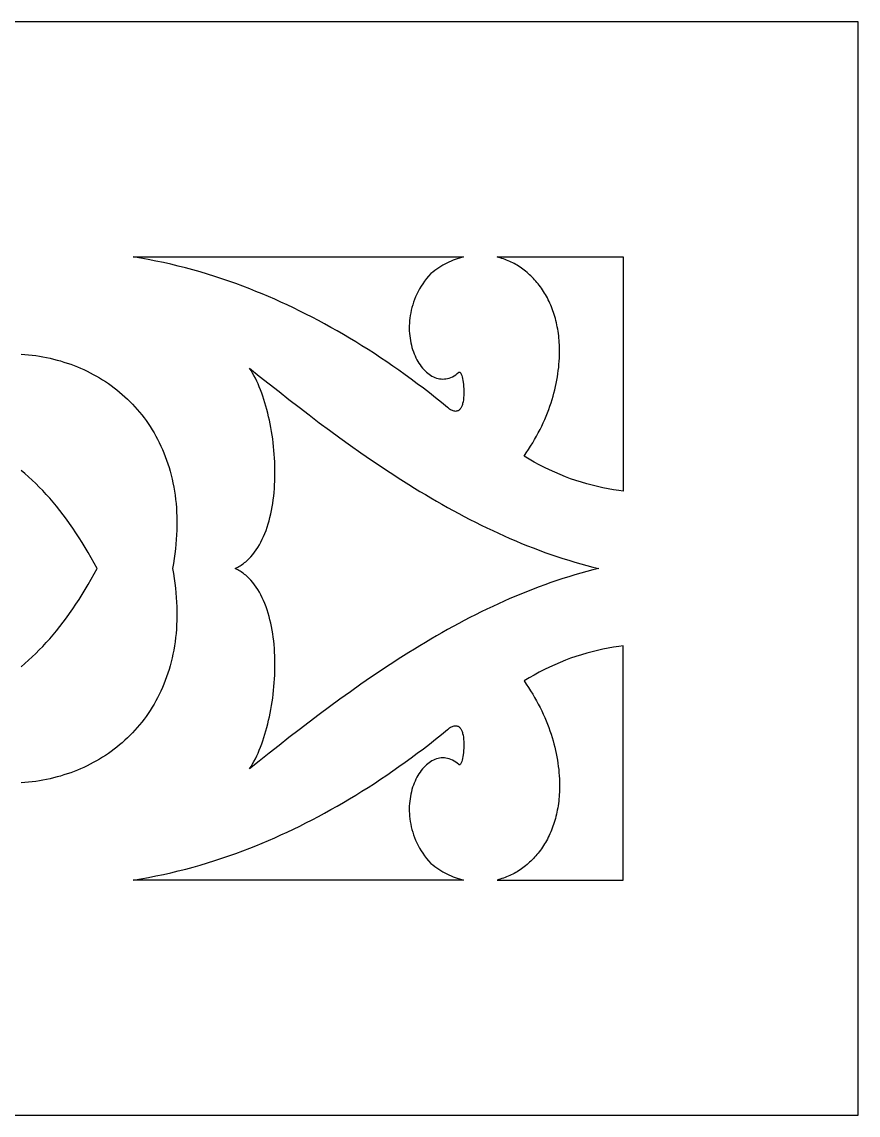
# Model space of a CAD drawing. Extents: x -153 to 47, y 145 to 238.
# Drawn here: x -23.8 to 47.4, y 144.8 to 237.8 of the extents above; entities that cross this region are included whole.
import ezdxf

# ---------------------------------------------------------------- set-up
doc = ezdxf.new("R2010")
doc.units = 0
doc.header["$MEASUREMENT"] = 0
doc.layers.add('LAYER_1', color=18, linetype='CONTINUOUS')

msp = doc.modelspace()

# ---------------------------------------------------------------- linework, layer by layer
at = {"layer": 'LAYER_1'}
for points in [[(-152.609, 144.774), (47.391, 144.774), (47.391, 237.774), (-152.609, 237.774)], [(13.632, 217.728), (13.454, 217.676), (13.276, 217.62), (13.098, 217.557), (12.921, 217.489), (12.744, 217.416), (12.567, 217.336), (12.392, 217.251), (12.217, 217.16), (12.042, 217.064), (11.869, 216.962), (11.697, 216.853), (11.525, 216.739), (11.355, 216.619), (11.186, 216.493), (11.018, 216.361), (10.833, 216.15), (10.659, 215.936), (10.495, 215.72), (10.342, 215.501), (10.2, 215.281), (10.068, 215.059), (9.946, 214.835), (9.834, 214.611), (9.731, 214.385), (9.638, 214.159), (9.554, 213.933), (9.48, 213.706), (9.414, 213.48), (9.357, 213.253), (9.309, 213.028), (9.269, 212.803), (9.237, 212.579), (9.213, 212.357), (9.197, 212.137), (9.188, 211.918), (9.187, 211.701), (9.193, 211.487), (9.206, 211.276), (9.226, 211.067), (9.253, 210.861), (9.285, 210.659), (9.325, 210.46), (9.37, 210.266), (9.421, 210.075), (9.478, 209.889), (9.54, 209.707), (9.607, 209.531), (9.68, 209.359), (9.757, 209.193), (9.84, 209.033), (9.926, 208.878), (10.017, 208.729), (10.112, 208.587), (10.212, 208.452), (10.314, 208.323), (10.421, 208.202), (10.531, 208.088), (10.644, 207.982), (10.76, 207.883), (10.878, 207.793), (11, 207.711), (11.123, 207.638), (11.249, 207.574), (11.377, 207.519), (11.507, 207.473), (11.639, 207.437), (11.772, 207.411), (11.906, 207.395), (12.041, 207.389), (12.177, 207.394), (12.314, 207.41), (12.451, 207.438), (12.589, 207.476), (12.727, 207.526), (12.865, 207.589), (13.002, 207.663), (13.139, 207.75), (13.275, 207.849), (13.411, 207.962), (13.431, 207.976), (13.452, 207.983), (13.473, 207.982), (13.494, 207.974), (13.514, 207.959), (13.535, 207.938), (13.556, 207.911), (13.576, 207.877), (13.615, 207.794), (13.653, 207.69), (13.689, 207.567), (13.722, 207.428), (13.751, 207.275), (13.778, 207.11), (13.8, 206.936), (13.817, 206.754), (13.829, 206.568), (13.836, 206.378), (13.837, 206.187), (13.831, 205.998), (13.818, 205.813), (13.797, 205.633), (13.769, 205.462), (13.731, 205.301), (13.71, 205.224), (13.685, 205.152), (13.659, 205.083), (13.63, 205.018), (13.598, 204.957), (13.564, 204.901), (13.527, 204.849), (13.488, 204.803), (13.446, 204.762), (13.401, 204.726), (13.353, 204.696), (13.302, 204.673), (13.249, 204.656), (13.192, 204.646), (13.132, 204.642), (13.069, 204.646), (13.003, 204.658), (12.933, 204.677), (12.86, 204.704), (12.784, 204.74), (12.704, 204.784), (12.621, 204.838), (12.534, 204.9), (12.444, 204.972), (11.933, 205.39), (11.42, 205.801), (10.906, 206.206), (10.391, 206.604), (9.874, 206.996), (9.355, 207.38), (8.836, 207.759), (8.315, 208.131), (7.792, 208.496), (7.269, 208.854), (6.745, 209.206), (6.219, 209.552), (5.693, 209.89), (5.166, 210.223), (4.638, 210.548), (4.11, 210.867), (3.58, 211.179), (3.05, 211.485), (2.52, 211.784), (1.989, 212.076), (1.458, 212.361), (0.927, 212.64), (0.395, 212.912), (-0.137, 213.178), (-0.669, 213.437), (-1.201, 213.689), (-1.733, 213.935), (-2.265, 214.173), (-2.797, 214.405), (-3.328, 214.631), (-3.859, 214.85), (-4.39, 215.062), (-4.974, 215.286), (-5.564, 215.505), (-6.16, 215.717), (-6.762, 215.923), (-7.369, 216.121), (-7.981, 216.313), (-8.597, 216.497), (-9.218, 216.673), (-9.844, 216.841), (-10.473, 217.001), (-11.105, 217.152), (-11.741, 217.295), (-12.38, 217.429), (-13.021, 217.553), (-13.665, 217.668), (-14.311, 217.774), (13.811, 217.774)], [(27.391, 217.774), (27.391, 197.855), (27.025, 197.901), (26.571, 197.969), (26.115, 198.048), (25.659, 198.138), (25.203, 198.24), (24.746, 198.352), (24.289, 198.476), (23.833, 198.611), (23.378, 198.757), (22.925, 198.915), (22.473, 199.083), (22.023, 199.263), (21.575, 199.455), (21.13, 199.657), (20.688, 199.871), (20.25, 200.096), (19.815, 200.333), (19.384, 200.581), (18.958, 200.84), (19.152, 201.124), (19.34, 201.407), (19.52, 201.691), (19.694, 201.975), (19.86, 202.259), (20.02, 202.543), (20.173, 202.827), (20.319, 203.11), (20.458, 203.394), (20.591, 203.677), (20.717, 203.959), (20.837, 204.242), (20.951, 204.523), (21.058, 204.804), (21.159, 205.085), (21.254, 205.364), (21.342, 205.643), (21.425, 205.921), (21.501, 206.198), (21.572, 206.474), (21.637, 206.749), (21.696, 207.022), (21.749, 207.295), (21.796, 207.566), (21.838, 207.835), (21.875, 208.104), (21.905, 208.37), (21.931, 208.635), (21.951, 208.898), (21.966, 209.16), (21.975, 209.419), (21.98, 209.677), (21.98, 209.883), (21.976, 210.087), (21.968, 210.288), (21.957, 210.488), (21.943, 210.685), (21.926, 210.88), (21.905, 211.072), (21.881, 211.263), (21.854, 211.451), (21.823, 211.637), (21.79, 211.82), (21.753, 212.002), (21.713, 212.181), (21.67, 212.357), (21.625, 212.531), (21.576, 212.703), (21.525, 212.872), (21.47, 213.039), (21.413, 213.204), (21.354, 213.366), (21.291, 213.525), (21.226, 213.682), (21.158, 213.837), (21.088, 213.989), (21.015, 214.138), (20.94, 214.285), (20.862, 214.429), (20.782, 214.57), (20.699, 214.709), (20.614, 214.846), (20.527, 214.979), (20.438, 215.11), (20.347, 215.238), (20.253, 215.364), (20.157, 215.487), (20.059, 215.607), (19.96, 215.724), (19.858, 215.838), (19.754, 215.95), (19.649, 216.059), (19.541, 216.165), (19.432, 216.268), (19.321, 216.368), (19.209, 216.465), (19.094, 216.559), (18.978, 216.651), (18.861, 216.739), (18.742, 216.825), (18.621, 216.907), (18.499, 216.987), (18.376, 217.063), (18.251, 217.137), (18.125, 217.207), (17.998, 217.274), (17.869, 217.338), (17.74, 217.399), (17.609, 217.457), (17.477, 217.512), (17.344, 217.564), (17.21, 217.612), (17.075, 217.657), (16.939, 217.699), (16.802, 217.738), (16.664, 217.774)], [(-3.574, 207.648), (-2.738, 206.982), (-1.896, 206.317), (-1.047, 205.653), (-0.193, 204.991), (0.668, 204.332), (1.535, 203.678), (2.409, 203.028), (3.289, 202.385), (4.175, 201.748), (5.068, 201.119), (5.967, 200.498), (6.873, 199.887), (7.328, 199.585), (7.785, 199.286), (8.244, 198.99), (8.704, 198.696), (9.166, 198.406), (9.629, 198.119), (10.094, 197.835), (10.56, 197.555), (11.029, 197.278), (11.499, 197.005), (11.97, 196.735), (12.443, 196.469), (12.918, 196.207), (13.394, 195.95), (13.872, 195.696), (14.352, 195.447), (14.833, 195.202), (15.316, 194.961), (15.801, 194.725), (16.287, 194.494), (16.775, 194.268), (17.265, 194.047), (17.756, 193.831), (18.249, 193.62), (18.744, 193.414), (19.24, 193.214), (19.738, 193.019), (20.237, 192.83), (20.739, 192.646), (21.242, 192.469), (21.746, 192.297), (22.253, 192.132), (22.761, 191.972), (23.27, 191.819), (23.782, 191.673), (24.295, 191.533), (24.809, 191.4), (25.326, 191.273), (24.809, 191.146), (24.295, 191.013), (23.782, 190.872), (23.27, 190.726), (22.761, 190.573), (22.253, 190.413), (21.746, 190.248), (21.242, 190.076), (20.739, 189.898), (20.237, 189.715), (19.738, 189.525), (19.24, 189.331), (18.744, 189.13), (18.249, 188.924), (17.756, 188.713), (17.265, 188.497), (16.775, 188.275), (16.287, 188.049), (15.801, 187.818), (15.316, 187.582), (14.833, 187.342), (14.352, 187.097), (13.872, 186.847), (13.394, 186.593), (12.918, 186.336), (12.443, 186.074), (11.97, 185.808), (11.499, 185.538), (11.029, 185.265), (10.56, 184.988), (10.094, 184.707), (9.629, 184.424), (9.166, 184.136), (8.704, 183.846), (8.244, 183.553), (7.785, 183.257), (7.328, 182.958), (6.873, 182.656), (5.967, 182.045), (5.068, 181.424), (4.175, 180.795), (3.289, 180.158), (2.409, 179.515), (1.535, 178.866), (0.668, 178.211), (-0.193, 177.553), (-1.047, 176.892), (-1.896, 176.228), (-2.738, 175.563), (-3.574, 174.898), (-4.403, 174.233), (-4.275, 174.434), (-4.15, 174.645), (-4.029, 174.864), (-3.91, 175.092), (-3.796, 175.328), (-3.684, 175.571), (-3.576, 175.822), (-3.472, 176.08), (-3.372, 176.345), (-3.275, 176.617), (-3.182, 176.894), (-3.093, 177.177), (-3.008, 177.466), (-2.928, 177.759), (-2.851, 178.057), (-2.778, 178.36), (-2.71, 178.666), (-2.646, 178.976), (-2.586, 179.29), (-2.531, 179.606), (-2.481, 179.926), (-2.435, 180.247), (-2.394, 180.57), (-2.357, 180.895), (-2.326, 181.222), (-2.299, 181.549), (-2.278, 181.876), (-2.261, 182.204), (-2.249, 182.532), (-2.243, 182.86), (-2.242, 183.186), (-2.246, 183.512), (-2.256, 183.836), (-2.271, 184.158), (-2.292, 184.478), (-2.318, 184.795), (-2.35, 185.11), (-2.388, 185.421), (-2.432, 185.729), (-2.481, 186.033), (-2.537, 186.333), (-2.598, 186.628), (-2.666, 186.918), (-2.74, 187.203), (-2.82, 187.483), (-2.906, 187.756), (-2.999, 188.024), (-3.099, 188.284), (-3.205, 188.538), (-3.317, 188.784), (-3.436, 189.023), (-3.562, 189.254), (-3.695, 189.476), (-3.835, 189.69), (-3.981, 189.894), (-4.135, 190.089), (-4.296, 190.275), (-4.464, 190.45), (-4.551, 190.534), (-4.639, 190.615), (-4.73, 190.694), (-4.822, 190.77), (-4.916, 190.843), (-5.012, 190.913), (-5.11, 190.98), (-5.209, 191.045), (-5.311, 191.106), (-5.414, 191.165), (-5.52, 191.22), (-5.627, 191.273), (-5.52, 191.325), (-5.414, 191.381), (-5.311, 191.439), (-5.209, 191.5), (-5.11, 191.565), (-5.012, 191.632), (-4.916, 191.702), (-4.822, 191.775), (-4.73, 191.851), (-4.639, 191.929), (-4.551, 192.01), (-4.464, 192.094), (-4.296, 192.269), (-4.135, 192.455), (-3.981, 192.65), (-3.835, 192.854), (-3.695, 193.068), (-3.562, 193.29), (-3.436, 193.521), (-3.317, 193.759), (-3.205, 194.006), (-3.099, 194.259), (-2.999, 194.52), (-2.906, 194.787), (-2.82, 195.061), (-2.74, 195.34), (-2.666, 195.625), (-2.598, 195.916), (-2.537, 196.211), (-2.481, 196.511), (-2.432, 196.815), (-2.388, 197.123), (-2.35, 197.434), (-2.318, 197.749), (-2.292, 198.067), (-2.271, 198.387), (-2.256, 198.709), (-2.246, 199.033), (-2.242, 199.359), (-2.243, 199.685), (-2.249, 200.013), (-2.261, 200.341), (-2.278, 200.669), (-2.299, 200.997), (-2.326, 201.324), (-2.357, 201.651), (-2.394, 201.976), (-2.435, 202.299), (-2.481, 202.621), (-2.531, 202.94), (-2.586, 203.256), (-2.646, 203.57), (-2.71, 203.88), (-2.778, 204.187), (-2.851, 204.49), (-2.928, 204.788), (-3.008, 205.081), (-3.093, 205.37), (-3.182, 205.653), (-3.275, 205.93), (-3.372, 206.202), (-3.472, 206.466), (-3.576, 206.725), (-3.684, 206.976), (-3.796, 207.219), (-3.91, 207.455), (-4.029, 207.683), (-4.15, 207.902), (-4.275, 208.112), (-4.403, 208.313)], [(27.391, 164.774), (27.391, 184.692), (27.025, 184.646), (26.571, 184.578), (26.115, 184.499), (25.659, 184.409), (25.203, 184.307), (24.746, 184.195), (24.289, 184.071), (23.833, 183.936), (23.378, 183.79), (22.925, 183.632), (22.473, 183.464), (22.023, 183.284), (21.575, 183.092), (21.13, 182.89), (20.688, 182.676), (20.25, 182.451), (19.815, 182.214), (19.384, 181.966), (18.958, 181.707), (19.152, 181.424), (19.34, 181.14), (19.52, 180.856), (19.694, 180.572), (19.86, 180.288), (20.02, 180.004), (20.173, 179.72), (20.319, 179.437), (20.458, 179.153), (20.591, 178.87), (20.717, 178.588), (20.837, 178.305), (20.951, 178.024), (21.058, 177.743), (21.159, 177.462), (21.254, 177.183), (21.342, 176.904), (21.425, 176.626), (21.501, 176.349), (21.572, 176.073), (21.637, 175.798), (21.696, 175.525), (21.749, 175.252), (21.796, 174.981), (21.838, 174.712), (21.875, 174.444), (21.905, 174.177), (21.931, 173.912), (21.951, 173.649), (21.966, 173.387), (21.975, 173.128), (21.98, 172.87), (21.98, 172.664), (21.976, 172.46), (21.968, 172.259), (21.957, 172.06), (21.943, 171.862), (21.926, 171.667), (21.905, 171.475), (21.881, 171.284), (21.854, 171.096), (21.823, 170.91), (21.79, 170.727), (21.753, 170.545), (21.713, 170.366), (21.67, 170.19), (21.625, 170.016), (21.576, 169.844), (21.525, 169.675), (21.47, 169.508), (21.413, 169.343), (21.354, 169.181), (21.291, 169.022), (21.226, 168.865), (21.158, 168.71), (21.088, 168.559), (21.015, 168.409), (20.94, 168.262), (20.862, 168.118), (20.782, 167.977), (20.699, 167.838), (20.614, 167.701), (20.527, 167.568), (20.438, 167.437), (20.347, 167.309), (20.253, 167.183), (20.157, 167.061), (20.059, 166.941), (19.96, 166.823), (19.858, 166.709), (19.754, 166.597), (19.649, 166.488), (19.541, 166.383), (19.432, 166.28), (19.321, 166.179), (19.209, 166.082), (19.094, 165.988), (18.978, 165.896), (18.861, 165.808), (18.742, 165.722), (18.621, 165.64), (18.499, 165.56), (18.376, 165.484), (18.251, 165.41), (18.125, 165.34), (17.998, 165.273), (17.869, 165.209), (17.74, 165.148), (17.609, 165.09), (17.477, 165.035), (17.344, 164.983), (17.21, 164.935), (17.075, 164.89), (16.939, 164.848), (16.802, 164.809), (16.664, 164.774)], [(13.192, 177.901), (13.249, 177.891), (13.302, 177.874), (13.353, 177.85), (13.401, 177.82), (13.446, 177.785), (13.488, 177.744), (13.527, 177.697), (13.564, 177.646), (13.598, 177.589), (13.63, 177.528), (13.659, 177.463), (13.685, 177.394), (13.71, 177.322), (13.731, 177.246), (13.769, 177.085), (13.797, 176.913), (13.818, 176.734), (13.831, 176.549), (13.837, 176.36), (13.836, 176.169), (13.829, 175.98), (13.817, 175.793), (13.8, 175.612), (13.778, 175.437), (13.751, 175.273), (13.722, 175.12), (13.689, 174.982), (13.653, 174.859), (13.615, 174.755), (13.576, 174.672), (13.556, 174.639), (13.535, 174.611), (13.514, 174.59), (13.494, 174.576), (13.473, 174.568), (13.452, 174.567), (13.431, 174.574), (13.411, 174.589), (13.275, 174.701), (13.139, 174.8), (13.002, 174.887), (12.865, 174.961), (12.727, 175.024), (12.589, 175.074), (12.451, 175.112), (12.314, 175.14), (12.177, 175.155), (12.041, 175.161), (11.906, 175.155), (11.772, 175.139), (11.639, 175.113), (11.507, 175.077), (11.377, 175.031), (11.249, 174.976), (11.123, 174.911), (11, 174.838), (10.878, 174.756), (10.76, 174.666), (10.644, 174.568), (10.531, 174.461), (10.421, 174.347), (10.314, 174.226), (10.212, 174.097), (10.112, 173.962), (10.017, 173.82), (9.926, 173.671), (9.84, 173.517), (9.757, 173.356), (9.68, 173.19), (9.607, 173.019), (9.54, 172.842), (9.478, 172.66), (9.421, 172.474), (9.37, 172.284), (9.325, 172.089), (9.285, 171.89), (9.253, 171.688), (9.226, 171.483), (9.206, 171.274), (9.193, 171.062), (9.187, 170.848), (9.188, 170.631), (9.197, 170.413), (9.213, 170.192), (9.237, 169.97), (9.269, 169.746), (9.309, 169.521), (9.357, 169.296), (9.414, 169.07), (9.48, 168.843), (9.554, 168.616), (9.638, 168.39), (9.731, 168.164), (9.834, 167.938), (9.946, 167.714), (10.068, 167.49), (10.2, 167.268), (10.342, 167.047), (10.495, 166.829), (10.659, 166.612), (10.833, 166.398), (11.018, 166.187), (11.186, 166.055), (11.355, 165.929), (11.525, 165.809), (11.696, 165.695), (11.868, 165.586), (12.041, 165.484), (12.215, 165.387), (12.39, 165.296), (12.565, 165.211), (12.741, 165.132), (12.918, 165.058), (13.095, 164.99), (13.272, 164.927), (13.45, 164.871), (13.628, 164.819), (13.806, 164.774), (-14.302, 164.774), (-13.657, 164.879), (-13.014, 164.994), (-12.373, 165.118), (-11.735, 165.252), (-11.1, 165.394), (-10.468, 165.545), (-9.839, 165.705), (-9.215, 165.872), (-8.594, 166.048), (-7.978, 166.232), (-7.367, 166.422), (-6.76, 166.62), (-6.159, 166.825), (-5.564, 167.037), (-4.974, 167.255), (-4.39, 167.479), (-3.859, 167.691), (-3.328, 167.91), (-2.797, 168.136), (-2.265, 168.368), (-1.733, 168.607), (-1.201, 168.853), (-0.669, 169.106), (-0.137, 169.365), (0.395, 169.631), (0.927, 169.903), (1.458, 170.182), (1.989, 170.468), (2.52, 170.761), (3.05, 171.06), (3.58, 171.366), (4.11, 171.678), (4.638, 171.998), (5.166, 172.323), (5.693, 172.656), (6.219, 172.995), (6.745, 173.34), (7.269, 173.693), (7.792, 174.051), (8.315, 174.417), (8.836, 174.789), (9.355, 175.167), (9.874, 175.552), (10.391, 175.944), (10.906, 176.342), (11.42, 176.747), (11.933, 177.158), (12.444, 177.576), (12.534, 177.648), (12.621, 177.71), (12.704, 177.763), (12.784, 177.807), (12.86, 177.843), (12.933, 177.87), (13.003, 177.889), (13.069, 177.901), (13.132, 177.904)]]:
    msp.add_lwpolyline(points, close=True, dxfattribs=at)
for points in [[(-23.836, 209.509), (-23.523, 209.486), (-23.212, 209.457), (-22.902, 209.421), (-22.594, 209.38), (-22.288, 209.333), (-21.984, 209.28), (-21.681, 209.221), (-21.381, 209.156), (-21.082, 209.086), (-20.786, 209.009), (-20.492, 208.927), (-20.201, 208.838), (-19.912, 208.744), (-19.625, 208.645), (-19.341, 208.539), (-19.06, 208.428), (-18.782, 208.311), (-18.506, 208.189), (-18.234, 208.06), (-17.965, 207.926), (-17.699, 207.787), (-17.436, 207.642), (-17.177, 207.491), (-16.922, 207.335), (-16.67, 207.174), (-16.421, 207.006), (-16.177, 206.834), (-15.936, 206.656), (-15.699, 206.472), (-15.467, 206.283), (-15.238, 206.089), (-15.014, 205.889), (-14.794, 205.684), (-14.579, 205.474), (-14.368, 205.258), (-14.162, 205.037), (-13.961, 204.811), (-13.764, 204.58), (-13.573, 204.343), (-13.386, 204.101), (-13.205, 203.854), (-13.028, 203.602), (-12.858, 203.345), (-12.692, 203.082), (-12.532, 202.815), (-12.378, 202.542), (-12.229, 202.264), (-12.086, 201.982), (-11.949, 201.694), (-11.818, 201.401), (-11.693, 201.104), (-11.574, 200.801), (-11.461, 200.494), (-11.355, 200.181), (-11.255, 199.864), (-11.162, 199.542), (-11.075, 199.215), (-10.996, 198.884), (-10.923, 198.547), (-10.856, 198.206), (-10.797, 197.86), (-10.745, 197.509), (-10.701, 197.154), (-10.663, 196.794), (-10.633, 196.429), (-10.61, 196.06), (-10.595, 195.686), (-10.588, 195.307), (-10.588, 194.924), (-10.597, 194.536), (-10.613, 194.144), (-10.637, 193.747), (-10.67, 193.346), (-10.71, 192.94), (-10.759, 192.53), (-10.817, 192.116), (-10.883, 191.697), (-10.958, 191.273), (-10.959, 191.273), (-10.959, 191.273), (-10.959, 191.272), (-10.958, 191.272), (-10.883, 190.849), (-10.817, 190.43), (-10.759, 190.016), (-10.71, 189.606), (-10.67, 189.2), (-10.637, 188.799), (-10.613, 188.402), (-10.597, 188.01), (-10.588, 187.622), (-10.588, 187.239), (-10.595, 186.86), (-10.61, 186.486), (-10.633, 186.117), (-10.663, 185.752), (-10.701, 185.392), (-10.745, 185.037), (-10.797, 184.686), (-10.856, 184.34), (-10.923, 183.999), (-10.996, 183.663), (-11.075, 183.331), (-11.162, 183.004), (-11.255, 182.682), (-11.355, 182.365), (-11.461, 182.052), (-11.574, 181.745), (-11.693, 181.442), (-11.818, 181.145), (-11.949, 180.852), (-12.086, 180.565), (-12.229, 180.282), (-12.378, 180.004), (-12.532, 179.732), (-12.692, 179.464), (-12.858, 179.202), (-13.028, 178.944), (-13.205, 178.692), (-13.386, 178.445), (-13.573, 178.203), (-13.764, 177.967), (-13.961, 177.735), (-14.162, 177.509), (-14.368, 177.288), (-14.579, 177.073), (-14.794, 176.862), (-15.014, 176.657), (-15.238, 176.457), (-15.467, 176.263), (-15.699, 176.074), (-15.936, 175.891), (-16.177, 175.713), (-16.421, 175.54), (-16.67, 175.373), (-16.922, 175.211), (-17.177, 175.055), (-17.436, 174.904), (-17.699, 174.759), (-17.965, 174.62), (-18.234, 174.486), (-18.506, 174.358), (-18.782, 174.235), (-19.06, 174.119), (-19.341, 174.007), (-19.625, 173.902), (-19.912, 173.802), (-20.201, 173.708), (-20.492, 173.62), (-20.786, 173.538), (-21.082, 173.461), (-21.381, 173.39), (-21.681, 173.325), (-21.984, 173.266), (-22.288, 173.213), (-22.594, 173.166), (-22.902, 173.125), (-23.212, 173.09), (-23.523, 173.061), (-23.836, 173.037)], [(-23.833, 182.921), (-23.52, 183.187), (-23.21, 183.462), (-22.902, 183.746), (-22.598, 184.039), (-22.297, 184.341), (-21.999, 184.652), (-21.703, 184.971), (-21.411, 185.3), (-21.121, 185.637), (-20.835, 185.983), (-20.552, 186.338), (-20.271, 186.701), (-19.993, 187.074), (-19.719, 187.455), (-19.447, 187.844), (-19.178, 188.243), (-18.913, 188.65), (-18.65, 189.065), (-18.39, 189.49), (-18.133, 189.923), (-17.88, 190.364), (-17.629, 190.814), (-17.381, 191.272), (-17.38, 191.272), (-17.38, 191.273), (-17.38, 191.273), (-17.381, 191.273), (-17.629, 191.732), (-17.88, 192.182), (-18.133, 192.623), (-18.39, 193.056), (-18.65, 193.481), (-18.913, 193.896), (-19.178, 194.304), (-19.447, 194.702), (-19.719, 195.092), (-19.993, 195.473), (-20.271, 195.845), (-20.552, 196.209), (-20.835, 196.563), (-21.121, 196.909), (-21.411, 197.247), (-21.703, 197.575), (-21.999, 197.895), (-22.297, 198.205), (-22.598, 198.507), (-22.902, 198.8), (-23.21, 199.084), (-23.52, 199.359), (-23.833, 199.624)]]:
    msp.add_lwpolyline(points, dxfattribs=at)

doc.saveas('drawing.dxf')
